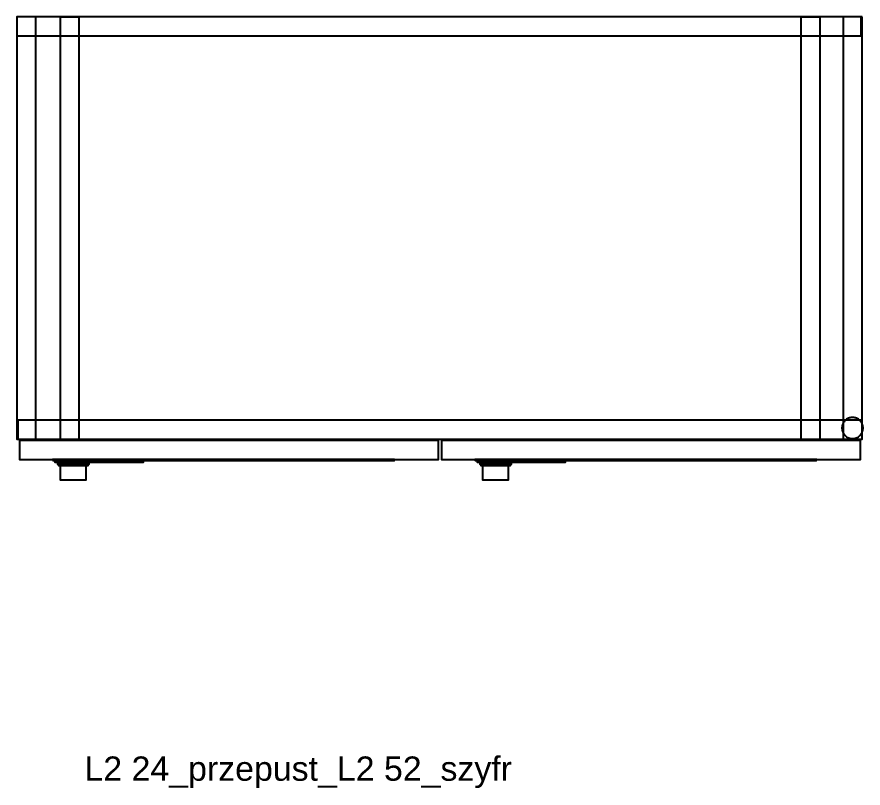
# Model space of a CAD drawing. Header units: millimetres. Extents: x 1075 to 13200, y 678 to 7235.
# Drawn here: x 7474 to 8276, y 867 to 1597 of the extents above; entities that cross this region are included whole.
import ezdxf

# ---------------------------------------------------------------- set-up
doc = ezdxf.new("R2010")
doc.units = ezdxf.units.MM
doc.styles.add('Arial', font='arial.ttf')

msp = doc.modelspace()

# ---------------------------------------------------------------- linework, layer by layer
at = {"color": 0}
for points in [[(8274.12, 1597.43), (7474.12, 1597.43), (7474.12, 1579.63), (8274.12, 1579.63)], [(7492.06, 1597.43), (7474.12, 1597.43), (7474.12, 1197.51), (7492.06, 1197.51)], [(7533.05, 1597.35), (7515, 1597.35), (7515, 1197.53), (7533.05, 1197.53)], [(8235.05, 1597.35), (8217, 1597.35), (8217, 1197.53), (8235.05, 1197.53)], [(8274.95, 1597.49), (8256.95, 1597.49), (8256.95, 1197.49), (8274.95, 1197.49)], [(8275.02, 1215.43), (7475.02, 1215.43), (7475.02, 1197.43), (8275.02, 1197.43)], [(8275.84, 1208.12), (8275.83, 1208.63), (8275.79, 1209.14), (8275.73, 1209.64), (8275.64, 1210.13), (8275.53, 1210.62), (8275.39, 1211.09), (8275.24, 1211.56), (8275.06, 1212.01), (8274.86, 1212.45), (8274.64, 1212.88), (8274.39, 1213.3), (8274.13, 1213.71), (8273.86, 1214.1), (8273.56, 1214.48), (8273.24, 1214.84), (8272.91, 1215.19), (8272.57, 1215.52), (8272.2, 1215.83), (8271.82, 1216.13), (8271.43, 1216.41), (8271.03, 1216.67), (8270.61, 1216.91), (8270.18, 1217.13), (8269.73, 1217.33), (8269.28, 1217.51), (8268.82, 1217.67), (8268.34, 1217.8), (8267.86, 1217.92), (8267.36, 1218), (8266.86, 1218.07), (8266.36, 1218.11), (8265.84, 1218.12), (8265.33, 1218.11), (8264.82, 1218.07), (8264.32, 1218), (8263.83, 1217.92), (8263.35, 1217.8), (8262.87, 1217.67), (8262.41, 1217.51), (8261.95, 1217.33), (8261.51, 1217.13), (8261.08, 1216.91), (8260.66, 1216.67), (8260.25, 1216.41), (8259.86, 1216.13), (8259.48, 1215.83), (8259.12, 1215.52), (8258.77, 1215.19), (8258.44, 1214.84), (8258.13, 1214.48), (8257.83, 1214.1), (8257.55, 1213.71), (8257.29, 1213.3), (8257.05, 1212.88), (8256.83, 1212.45), (8256.63, 1212.01), (8256.45, 1211.56), (8256.29, 1211.09), (8256.16, 1210.62), (8256.05, 1210.13), (8255.96, 1209.64), (8255.9, 1209.14), (8255.86, 1208.63), (8255.84, 1208.12), (8255.86, 1207.61), (8255.9, 1207.1), (8255.96, 1206.6), (8256.05, 1206.11), (8256.16, 1205.62), (8256.29, 1205.15), (8256.45, 1204.68), (8256.63, 1204.23), (8256.83, 1203.79), (8257.05, 1203.35), (8257.29, 1202.94), (8257.55, 1202.53), (8257.83, 1202.14), (8258.13, 1201.76), (8258.44, 1201.4), (8258.77, 1201.05), (8259.12, 1200.72), (8259.48, 1200.4), (8259.86, 1200.11), (8260.25, 1199.83), (8260.66, 1199.57), (8261.08, 1199.33), (8261.51, 1199.11), (8261.95, 1198.91), (8262.41, 1198.73), (8262.87, 1198.57), (8263.35, 1198.43), (8263.83, 1198.32), (8264.32, 1198.23), (8264.82, 1198.17), (8265.33, 1198.13), (8265.84, 1198.12), (8266.36, 1198.13), (8266.86, 1198.17), (8267.36, 1198.23), (8267.86, 1198.32), (8268.34, 1198.43), (8268.82, 1198.57), (8269.28, 1198.73), (8269.73, 1198.91), (8270.18, 1199.11), (8270.61, 1199.33), (8271.03, 1199.57), (8271.43, 1199.83), (8271.82, 1200.11), (8272.2, 1200.4), (8272.57, 1200.72), (8272.91, 1201.05), (8273.24, 1201.4), (8273.56, 1201.76), (8273.86, 1202.14), (8274.13, 1202.53), (8274.39, 1202.94), (8274.64, 1203.35), (8274.86, 1203.79), (8275.06, 1204.23), (8275.24, 1204.68), (8275.39, 1205.15), (8275.53, 1205.62), (8275.64, 1206.11), (8275.73, 1206.6), (8275.79, 1207.1), (8275.83, 1207.61)], [(7873.46, 1196.35), (7476.46, 1196.35), (7476.46, 1178.35), (7873.46, 1178.35)], [(8273.46, 1196.35), (7876.46, 1196.35), (7876.46, 1178.35), (8273.46, 1178.35)], [(7831.96, 1178.37), (7507.97, 1178.37), (7507.97, 1177.91), (7507.98, 1177.88), (7507.98, 1177.86), (7507.98, 1177.83), (7507.99, 1177.8), (7507.99, 1177.78), (7508, 1177.75), (7508.01, 1177.73), (7508.02, 1177.71), (7508.03, 1177.68), (7508.04, 1177.66), (7508.05, 1177.64), (7508.06, 1177.62), (7508.08, 1177.6), (7508.09, 1177.58), (7508.11, 1177.56), (7508.13, 1177.54), (7508.14, 1177.52), (7508.16, 1177.51), (7508.18, 1177.49), (7508.2, 1177.48), (7508.22, 1177.47), (7508.25, 1177.45), (7508.27, 1177.44), (7508.29, 1177.43), (7508.32, 1177.42), (7508.34, 1177.41), (7508.36, 1177.41), (7508.39, 1177.4), (7508.41, 1177.4), (7508.44, 1177.39), (7508.47, 1177.39), (7508.49, 1177.39), (7831.44, 1177.39), (7831.46, 1177.39), (7831.49, 1177.39), (7831.52, 1177.4), (7831.54, 1177.4), (7831.57, 1177.41), (7831.59, 1177.41), (7831.62, 1177.42), (7831.64, 1177.43), (7831.66, 1177.44), (7831.69, 1177.45), (7831.71, 1177.47), (7831.73, 1177.48), (7831.75, 1177.49), (7831.77, 1177.51), (7831.79, 1177.52), (7831.8, 1177.54), (7831.82, 1177.56), (7831.84, 1177.58), (7831.85, 1177.6), (7831.87, 1177.62), (7831.88, 1177.64), (7831.89, 1177.66), (7831.91, 1177.68), (7831.92, 1177.71), (7831.93, 1177.73), (7831.93, 1177.75), (7831.94, 1177.78), (7831.95, 1177.8), (7831.95, 1177.83), (7831.95, 1177.86), (7831.96, 1177.88), (7831.96, 1177.91)], [(7593.98, 1178.32), (7510.18, 1178.32), (7510.18, 1175.9), (7593.98, 1175.9)], [(7542.65, 1175.86), (7512.57, 1175.86), (7512.57, 1173.99), (7542.65, 1173.99)], [(7541.64, 1174.01), (7513.58, 1174.01), (7513.58, 1172.47), (7541.64, 1172.47)], [(7539.86, 1172.46), (7515.21, 1172.46), (7515.21, 1159.1), (7539.86, 1159.1)], [(7539.75, 1177.41), (7522.23, 1177.41), (7522.23, 1176.25), (7539.75, 1176.25)], [(8231.96, 1178.37), (7907.97, 1178.37), (7907.97, 1177.91), (7907.98, 1177.88), (7907.98, 1177.86), (7907.98, 1177.83), (7907.99, 1177.8), (7907.99, 1177.78), (7908, 1177.75), (7908.01, 1177.73), (7908.02, 1177.71), (7908.03, 1177.68), (7908.04, 1177.66), (7908.05, 1177.64), (7908.06, 1177.62), (7908.08, 1177.6), (7908.09, 1177.58), (7908.11, 1177.56), (7908.13, 1177.54), (7908.14, 1177.52), (7908.16, 1177.51), (7908.18, 1177.49), (7908.2, 1177.48), (7908.22, 1177.47), (7908.25, 1177.45), (7908.27, 1177.44), (7908.29, 1177.43), (7908.32, 1177.42), (7908.34, 1177.41), (7908.36, 1177.41), (7908.39, 1177.4), (7908.41, 1177.4), (7908.44, 1177.39), (7908.47, 1177.39), (7908.49, 1177.39), (8231.44, 1177.39), (8231.46, 1177.39), (8231.49, 1177.39), (8231.52, 1177.4), (8231.54, 1177.4), (8231.57, 1177.41), (8231.59, 1177.41), (8231.62, 1177.42), (8231.64, 1177.43), (8231.66, 1177.44), (8231.69, 1177.45), (8231.71, 1177.47), (8231.73, 1177.48), (8231.75, 1177.49), (8231.77, 1177.51), (8231.79, 1177.52), (8231.8, 1177.54), (8231.82, 1177.56), (8231.84, 1177.58), (8231.85, 1177.6), (8231.87, 1177.62), (8231.88, 1177.64), (8231.89, 1177.66), (8231.91, 1177.68), (8231.92, 1177.71), (8231.93, 1177.73), (8231.93, 1177.75), (8231.94, 1177.78), (8231.95, 1177.8), (8231.95, 1177.83), (8231.95, 1177.86), (8231.96, 1177.88), (8231.96, 1177.91)], [(7993.98, 1178.32), (7910.18, 1178.32), (7910.18, 1175.9), (7993.98, 1175.9)], [(7942.65, 1175.86), (7912.57, 1175.86), (7912.57, 1173.99), (7942.65, 1173.99)], [(7941.64, 1174.01), (7913.58, 1174.01), (7913.58, 1172.47), (7941.64, 1172.47)], [(7939.86, 1172.46), (7915.21, 1172.46), (7915.21, 1159.1), (7939.86, 1159.1)], [(7939.75, 1177.41), (7922.23, 1177.41), (7922.23, 1176.25), (7939.75, 1176.25)]]:
    msp.add_lwpolyline(points, close=True, dxfattribs=at)
for points in [[(7523.21, 1176.25), (7524.48, 1175.79), (7525.78, 1175.41), (7527.1, 1175.11), (7528.43, 1174.89), (7529.78, 1174.76), (7531.13, 1174.72), (7532.48, 1174.76), (7533.83, 1174.89), (7535.16, 1175.1), (7536.48, 1175.39), (7537.78, 1175.77), (7539.05, 1176.24)], [(7923.21, 1176.25), (7924.48, 1175.79), (7925.78, 1175.41), (7927.1, 1175.11), (7928.43, 1174.89), (7929.78, 1174.76), (7931.13, 1174.72), (7932.48, 1174.76), (7933.83, 1174.89), (7935.16, 1175.1), (7936.48, 1175.39), (7937.78, 1175.77), (7939.05, 1176.24)]]:
    msp.add_lwpolyline(points, dxfattribs=at)

# ---------------------------------------------------------------- texts
at = {"color": 0, "style": 'Arial'}
msp.add_text('L2 24_przepust_L2 52_szyfr', height=22.9824, dxfattribs=at).set_placement((7538.1, 874.03))

doc.saveas('drawing.dxf')
